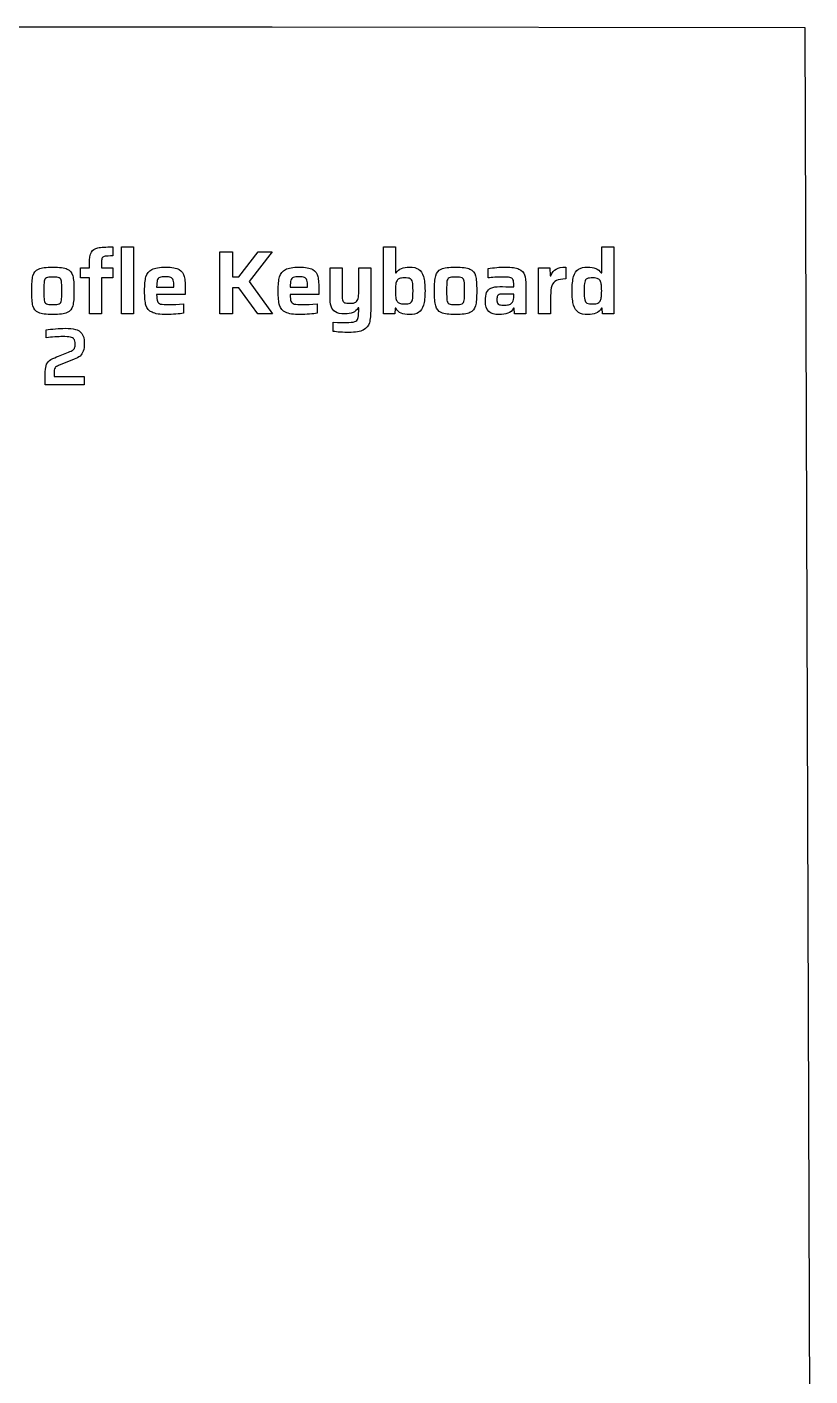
# Model space of a CAD drawing. Extents: x 24 to 169, y 31 to 271.
# Drawn here: x 129.9 to 160.5, y 213.7 to 266.5 of the extents above; entities that cross this region are included whole.
import ezdxf

# ---------------------------------------------------------------- set-up
doc = ezdxf.new("R2010")
doc.units = 0
doc.layers.get('0').update_dxf_attribs({"linetype": 'CONTINUOUS'})

msp = doc.modelspace()

# ---------------------------------------------------------------- linework, layer by layer
at = {"color": 5}
for p, q in [((139.436333, 266.450748), (119.329924, 266.452748)), ((160.284902, 266.422778), (139.436333, 266.450748)), ((160.473934, 208.998007), (160.284902, 266.422778))]:
    msp.add_line(p, q, dxfattribs=at)
at = {"color": 1}
for p, q in [((133.21349, 257.852935), (133.21349, 257.500158)), ((133.548628, 255.235338), (133.548628, 257.856463)), ((133.548628, 257.856463), (134.021349, 257.856463)), ((134.021349, 257.856463), (134.021349, 255.235338)), ((137.393874, 255.235338), (137.393874, 257.662436)), ((137.393874, 257.662436), (137.894813, 257.662436)), ((137.894813, 257.662436), (137.894813, 256.688775)), ((138.138229, 256.688775), (138.889644, 257.662436)), ((139.4435, 257.662436), (138.540395, 256.505331)), ((138.889644, 257.662436), (139.4435, 257.662436)), ((143.793216, 255.235338), (143.793216, 257.856463)), ((143.793216, 257.856463), (144.26241, 257.856463)), ((144.26241, 257.856463), (144.26241, 256.836941)), ((152.326845, 256.836941), (152.326845, 257.856463)), ((152.326845, 257.856463), (152.796038, 257.856463)), ((152.796038, 257.856463), (152.796038, 255.235338)), ((131.95408, 256.646442), (131.95408, 257.034496)), ((131.95408, 257.034496), (132.299801, 257.034496)), ((132.299801, 257.034496), (132.299801, 257.189718)), ((132.768994, 257.267326), (132.768994, 257.034496)), ((132.768994, 257.034496), (133.21349, 257.034496)), ((133.21349, 257.034496), (133.21349, 256.646442)), ((141.704788, 255.930309), (141.704788, 257.034496)), ((141.704788, 257.034496), (142.173981, 257.034496)), ((142.173981, 257.034496), (142.173981, 256.103166)), ((142.826615, 256.120804), (142.826615, 257.034496)), ((142.826615, 257.034496), (143.295808, 257.034496)), ((143.295808, 257.034496), (143.295808, 255.439949)), ((147.888937, 256.642914), (147.888937, 257.006274)), ((149.860953, 257.034496), (150.30192, 257.034496)), ((149.860953, 255.235338), (149.860953, 257.034496)), ((150.30192, 257.034496), (150.316031, 256.724053)), ((150.919279, 257.062719), (150.919279, 256.600581)), ((132.299801, 256.646442), (131.95408, 256.646442)), ((132.299801, 255.235338), (132.299801, 256.646442)), ((133.21349, 256.646442), (132.768994, 256.646442)), ((132.768994, 256.646442), (132.768994, 255.235338)), ((135.273696, 256.688775), (135.273696, 256.688775)), ((137.894813, 256.688775), (138.138229, 256.688775)), ((138.540395, 256.505331), (139.454083, 255.235338)), ((140.498295, 256.688775), (140.498295, 256.688775)), ((144.26241, 256.836941), (144.287104, 256.836941)), ((150.316031, 256.724053), (150.344253, 256.724053)), ((152.30215, 256.836941), (152.326845, 256.836941)), ((134.92445, 256.283082), (135.601778, 256.283082)), ((136.046277, 255.993808), (134.92445, 255.993808)), ((136.046277, 256.131388), (136.046277, 255.993808)), ((138.138229, 256.25486), (137.894813, 256.25486)), ((137.894813, 256.25486), (137.894813, 255.235338)), ((138.875533, 255.235338), (138.138229, 256.25486)), ((140.149046, 256.283082), (140.826378, 256.283082)), ((141.270873, 255.993808), (140.149046, 255.993808)), ((141.270873, 256.131388), (141.270873, 255.993808)), ((148.894348, 256.011447), (148.471016, 256.011447)), ((148.894348, 256.28661), (148.894348, 256.353637)), ((148.894348, 255.955003), (148.894348, 256.011447)), ((149.363541, 256.332471), (149.363541, 255.235338)), ((150.330142, 255.940892), (150.330142, 255.235338)), ((130.867538, 255.595171), (130.867538, 255.595171)), ((135.975721, 255.623393), (135.975721, 255.26356)), ((141.200321, 255.623393), (141.200321, 255.26356)), ((142.826615, 255.468171), (142.801921, 255.468171)), ((142.826615, 255.341171), (142.826615, 255.468171)), ((144.248298, 255.457588), (144.234187, 255.235338)), ((144.272993, 255.457588), (144.248298, 255.457588)), ((144.6046, 255.623393), (144.6046, 255.623393)), ((146.615424, 255.595171), (146.615424, 255.595171)), ((148.538043, 255.577532), (148.538043, 255.577532)), ((148.908459, 255.45406), (148.883764, 255.45406)), ((148.92257, 255.235338), (148.908459, 255.45406)), ((151.988179, 255.623393), (151.988179, 255.623393)), ((152.344484, 255.457588), (152.316261, 255.457588)), ((152.358595, 255.235338), (152.344484, 255.457588)), ((130.867538, 255.207116), (130.867538, 255.207116)), ((132.768994, 255.235338), (132.299801, 255.235338)), ((134.021349, 255.235338), (133.548628, 255.235338)), ((137.894813, 255.235338), (137.393874, 255.235338)), ((139.454083, 255.235338), (138.875533, 255.235338)), ((141.831788, 254.547427), (141.831788, 254.907256)), ((144.234187, 255.235338), (143.793216, 255.235338)), ((144.805682, 255.207116), (144.805682, 255.207116)), ((146.615424, 255.207116), (146.615424, 255.207116)), ((148.315797, 255.207116), (148.315797, 255.207116)), ((149.363541, 255.235338), (148.92257, 255.235338)), ((150.330142, 255.235338), (149.860953, 255.235338)), ((151.7871, 255.207116), (151.7871, 255.207116)), ((152.796038, 255.235338), (152.358595, 255.235338)), ((130.610533, 254.301623), (130.610533, 254.606422)), ((142.442088, 254.508622), (142.442088, 254.508622)), ((131.70273, 253.46025), (131.089957, 253.215776)), ((130.566083, 252.460128), (130.566083, 252.736352)), ((130.915332, 252.895102), (130.915332, 252.787152)), ((130.915332, 252.787152), (132.096429, 252.787152)), ((132.096429, 252.787152), (132.096429, 252.460128)), ((132.096429, 252.460128), (130.566083, 252.460128))]:
    msp.add_line(p, q, dxfattribs=at)
for points in [[(132.299801, 257.189718), (132.299801, 257.403734), (132.324496, 257.555427), (132.373884, 257.644797)], [(132.373884, 257.644797), (132.423273, 257.736519), (132.506764, 257.794139), (132.624356, 257.817657)], [(132.624356, 257.817657), (132.741948, 257.841176), (132.938326, 257.852935), (133.21349, 257.852935)], [(132.797217, 257.426075), (132.778402, 257.395501), (132.768994, 257.342585), (132.768994, 257.267326)], [(132.913629, 257.486047), (132.857187, 257.47664), (132.818383, 257.456649), (132.797217, 257.426075)], [(133.21349, 257.500158), (133.072379, 257.500158), (132.972426, 257.495455), (132.913629, 257.486047)], [(130.087901, 256.724053), (130.120827, 256.846349), (130.193734, 256.933367), (130.306623, 256.985108)], [(130.306623, 256.985108), (130.419512, 257.036848), (130.606483, 257.062719), (130.867538, 257.062719)], [(130.867538, 257.062719), (131.128591, 257.062719), (131.315561, 257.036848), (131.42845, 256.985108)], [(131.42845, 256.985108), (131.541338, 256.933367), (131.61307, 256.846349), (131.643643, 256.724053)], [(134.508173, 256.68172), (134.545803, 256.808719), (134.622238, 256.903969), (134.737478, 256.967469)], [(134.737478, 256.967469), (134.855071, 257.030969), (135.036162, 257.062719), (135.280751, 257.062719)], [(135.280751, 257.062719), (135.520639, 257.062719), (135.694676, 257.030969), (135.802861, 256.967469)], [(135.802861, 256.967469), (135.911046, 256.906321), (135.978073, 256.814599), (136.003944, 256.692303)], [(139.732773, 256.68172), (139.770403, 256.808719), (139.846838, 256.903969), (139.962078, 256.967469)], [(139.962078, 256.967469), (140.079668, 257.030969), (140.260759, 257.062719), (140.505351, 257.062719)], [(140.505351, 257.062719), (140.745239, 257.062719), (140.919276, 257.030969), (141.02746, 256.967469)], [(141.02746, 256.967469), (141.135645, 256.906321), (141.202672, 256.814599), (141.22854, 256.692303)], [(144.287104, 256.836941), (144.338845, 256.921608), (144.408224, 256.980404), (144.495242, 257.01333)], [(144.495242, 257.01333), (144.582258, 257.046256), (144.689266, 257.062719), (144.816266, 257.062719)], [(144.816266, 257.062719), (144.966784, 257.062719), (145.084376, 257.034496), (145.169042, 256.978052)], [(145.169042, 256.978052), (145.256061, 256.921608), (145.31956, 256.826358), (145.359542, 256.692303)], [(145.835787, 256.724053), (145.868713, 256.846349), (145.94162, 256.933367), (146.054509, 256.985108)], [(146.054509, 256.985108), (146.167397, 257.036848), (146.354369, 257.062719), (146.615424, 257.062719)], [(146.615424, 257.062719), (146.876476, 257.062719), (147.063447, 257.036848), (147.176335, 256.985108)], [(147.176335, 256.985108), (147.289224, 256.933367), (147.360955, 256.846349), (147.391529, 256.724053)], [(147.888937, 257.006274), (148.107659, 257.043904), (148.335787, 257.062719), (148.573321, 257.062719)], [(148.573321, 257.062719), (148.803802, 257.062719), (148.975486, 257.036848), (149.088375, 256.985108)], [(149.088375, 256.985108), (149.201264, 256.935719), (149.275347, 256.86046), (149.310624, 256.759331)], [(150.344253, 256.724053), (150.388938, 256.851052), (150.457142, 256.939247), (150.548864, 256.988635)], [(150.548864, 256.988635), (150.640586, 257.038024), (150.764058, 257.062719), (150.919279, 257.062719)], [(151.229712, 256.692303), (151.269694, 256.826358), (151.333194, 256.921608), (151.420212, 256.978052)], [(151.420212, 256.978052), (151.50723, 257.034496), (151.625998, 257.062719), (151.776517, 257.062719)], [(151.776517, 257.062719), (151.903514, 257.062719), (152.009346, 257.046256), (152.094012, 257.01333)], [(152.094012, 257.01333), (152.18103, 256.982756), (152.25041, 256.92396), (152.30215, 256.836941)], [(130.04204, 256.138443), (130.04204, 256.408906), (130.057327, 256.604109), (130.087901, 256.724053)], [(130.528872, 256.508859), (130.519465, 256.445359), (130.514761, 256.321887), (130.514761, 256.138443)], [(130.613539, 256.639386), (130.568854, 256.61822), (130.540632, 256.574711), (130.528872, 256.508859)], [(130.867538, 256.674664), (130.745242, 256.674664), (130.660576, 256.662905), (130.613539, 256.639386)], [(131.118006, 256.639386), (131.073321, 256.662905), (130.989832, 256.674664), (130.867538, 256.674664)], [(131.202672, 256.508859), (131.193265, 256.574711), (131.165043, 256.61822), (131.118006, 256.639386)], [(131.220311, 256.138443), (131.220311, 256.321887), (131.214432, 256.445359), (131.202672, 256.508859)], [(131.643643, 256.724053), (131.676569, 256.604109), (131.693032, 256.408906), (131.693032, 256.138443)], [(134.455257, 256.131388), (134.455257, 256.373628), (134.472896, 256.557072), (134.508173, 256.68172)], [(134.949144, 256.547664), (134.935033, 256.493572), (134.926802, 256.405378), (134.92445, 256.283082)], [(135.044394, 256.657025), (134.997357, 256.63821), (134.965607, 256.601757), (134.949144, 256.547664)], [(135.273696, 256.688775), (135.167865, 256.688775), (135.091431, 256.678192), (135.044394, 256.657025)], [(135.478306, 256.660553), (135.433621, 256.679368), (135.365418, 256.688775), (135.273696, 256.688775)], [(135.573556, 256.551192), (135.554741, 256.607636), (135.522991, 256.64409), (135.478306, 256.660553)], [(135.601778, 256.283082), (135.601778, 256.405378), (135.592371, 256.494748), (135.573556, 256.551192)], [(136.003944, 256.692303), (136.032166, 256.572359), (136.046277, 256.385387), (136.046277, 256.131388)], [(139.679857, 256.131388), (139.679857, 256.373628), (139.697495, 256.557072), (139.732773, 256.68172)], [(140.173741, 256.547664), (140.15963, 256.493572), (140.151398, 256.405378), (140.149046, 256.283082)], [(140.26899, 256.657025), (140.221953, 256.63821), (140.190203, 256.601757), (140.173741, 256.547664)], [(140.498295, 256.688775), (140.392462, 256.688775), (140.316027, 256.678192), (140.26899, 256.657025)], [(140.702906, 256.660553), (140.658221, 256.679368), (140.590017, 256.688775), (140.498295, 256.688775)], [(140.798156, 256.551192), (140.779341, 256.607636), (140.747591, 256.64409), (140.702906, 256.660553)], [(140.826378, 256.283082), (140.826378, 256.405378), (140.81697, 256.494748), (140.798156, 256.551192)], [(141.22854, 256.692303), (141.256762, 256.572359), (141.270873, 256.385387), (141.270873, 256.131388)], [(144.272993, 256.385387), (144.265937, 256.321887), (144.26241, 256.238397), (144.26241, 256.134916)], [(144.325909, 256.537081), (144.300039, 256.499452), (144.2824, 256.448887), (144.272993, 256.385387)], [(144.424687, 256.61822), (144.382354, 256.601757), (144.349428, 256.574711), (144.325909, 256.537081)], [(144.6046, 256.642914), (144.529343, 256.642914), (144.469372, 256.634683), (144.424687, 256.61822)], [(144.837432, 256.611164), (144.792747, 256.632331), (144.715136, 256.642914), (144.6046, 256.642914)], [(144.925626, 256.477109), (144.911515, 256.545313), (144.882117, 256.589998), (144.837432, 256.611164)], [(144.950321, 256.134916), (144.950321, 256.297193), (144.942089, 256.411257), (144.925626, 256.477109)], [(145.359542, 256.692303), (145.399523, 256.5606), (145.419514, 256.374804), (145.419514, 256.134916)], [(145.789926, 256.138443), (145.789926, 256.408906), (145.805213, 256.604109), (145.835787, 256.724053)], [(146.276758, 256.508859), (146.267351, 256.445359), (146.262647, 256.321887), (146.262647, 256.138443)], [(146.361424, 256.639386), (146.316739, 256.61822), (146.288517, 256.574711), (146.276758, 256.508859)], [(146.615424, 256.674664), (146.493128, 256.674664), (146.408461, 256.662905), (146.361424, 256.639386)], [(146.865892, 256.639386), (146.821207, 256.662905), (146.737717, 256.674664), (146.615424, 256.674664)], [(146.950558, 256.508859), (146.941151, 256.574711), (146.912929, 256.61822), (146.865892, 256.639386)], [(146.968197, 256.138443), (146.968197, 256.321887), (146.962317, 256.445359), (146.950558, 256.508859)], [(147.391529, 256.724053), (147.424455, 256.604109), (147.440918, 256.408906), (147.440918, 256.138443)], [(148.146464, 256.664081), (148.03828, 256.657025), (147.952437, 256.64997), (147.888937, 256.642914)], [(148.418099, 256.674664), (148.345194, 256.674664), (148.254649, 256.671136), (148.146464, 256.664081)], [(148.735598, 256.657025), (148.67445, 256.668784), (148.568617, 256.674664), (148.418099, 256.674664)], [(148.85907, 256.575887), (148.837903, 256.61822), (148.796746, 256.645266), (148.735598, 256.657025)], [(148.894348, 256.353637), (148.894348, 256.45947), (148.882588, 256.533553), (148.85907, 256.575887)], [(149.310624, 256.759331), (149.345902, 256.660553), (149.363541, 256.518266), (149.363541, 256.332471)], [(150.559447, 256.537081), (150.474781, 256.4971), (150.414809, 256.430072), (150.379531, 256.335998)], [(150.919279, 256.600581), (150.764058, 256.600581), (150.644114, 256.579414), (150.559447, 256.537081)], [(151.16974, 256.131388), (151.16974, 256.371276), (151.189731, 256.558248), (151.229712, 256.692303)], [(151.663628, 256.480637), (151.649517, 256.414785), (151.642461, 256.299545), (151.642461, 256.134916)], [(151.751822, 256.611164), (151.707137, 256.589998), (151.677739, 256.546489), (151.663628, 256.480637)], [(151.988179, 256.642914), (151.877645, 256.642914), (151.798859, 256.632331), (151.751822, 256.611164)], [(152.182206, 256.607636), (152.137521, 256.631155), (152.072845, 256.642914), (151.988179, 256.642914)], [(152.284512, 256.498276), (152.263345, 256.550016), (152.229243, 256.58647), (152.182206, 256.607636)], [(152.316261, 256.353637), (152.311558, 256.410081), (152.300974, 256.458294), (152.284512, 256.498276)], [(130.087901, 255.54931), (130.057327, 255.671606), (130.04204, 255.867983), (130.04204, 256.138443)], [(130.514761, 256.138443), (130.514761, 255.955002), (130.519465, 255.830355), (130.528872, 255.764503)], [(131.202672, 255.764503), (131.214432, 255.830355), (131.220311, 255.955002), (131.220311, 256.138443)], [(131.693032, 256.138443), (131.693032, 255.867983), (131.676569, 255.671606), (131.643643, 255.54931)], [(134.508173, 255.570476), (134.472896, 255.695124), (134.455257, 255.882095), (134.455257, 256.131388)], [(134.92445, 255.993808), (134.92445, 255.866809), (134.933857, 255.777439), (134.952672, 255.725698)], [(139.732773, 255.570476), (139.697495, 255.695124), (139.679857, 255.882095), (139.679857, 256.131388)], [(140.149046, 255.993808), (140.149046, 255.866809), (140.158454, 255.777439), (140.177268, 255.725698)], [(141.747122, 255.531671), (141.718899, 255.630448), (141.704788, 255.763328), (141.704788, 255.930309)], [(142.173981, 256.103166), (142.173981, 255.95265), (142.179861, 255.847994), (142.19162, 255.789198)], [(142.801921, 255.835059), (142.818384, 255.898559), (142.826615, 255.993807), (142.826615, 256.120804)], [(144.26241, 256.134916), (144.26241, 256.031437), (144.265937, 255.947947), (144.272993, 255.884448)], [(144.272993, 255.884448), (144.2824, 255.820948), (144.300039, 255.769207), (144.325909, 255.729226)], [(144.925626, 255.78567), (144.942089, 255.853874), (144.950321, 255.970289), (144.950321, 256.134916)], [(145.419514, 256.134916), (145.419514, 255.89503), (145.399523, 255.708059), (145.359542, 255.574004)], [(145.835787, 255.54931), (145.805213, 255.671606), (145.789926, 255.867983), (145.789926, 256.138443)], [(146.262647, 256.138443), (146.262647, 255.955002), (146.267351, 255.830355), (146.276758, 255.764503)], [(146.950558, 255.764503), (146.962317, 255.830355), (146.968197, 255.955002), (146.968197, 256.138443)], [(147.440918, 256.138443), (147.440918, 255.867983), (147.424455, 255.671606), (147.391529, 255.54931)], [(147.779577, 255.739809), (147.779577, 255.88092), (147.796039, 255.991455), (147.828965, 256.071416)], [(147.828965, 256.071416), (147.861891, 256.151378), (147.918335, 256.208999), (147.998298, 256.244276)], [(147.998298, 256.244276), (148.080613, 256.281906), (148.195853, 256.300721), (148.344019, 256.300721)], [(148.24877, 255.933836), (148.23701, 255.903262), (148.231131, 255.85505), (148.231131, 255.789198)], [(148.315797, 255.993808), (148.282871, 255.984401), (148.260529, 255.96441), (148.24877, 255.933836)], [(148.471016, 256.011447), (148.400463, 256.011447), (148.348723, 256.005568), (148.315797, 255.993808)], [(148.344019, 256.300721), (148.466313, 256.300721), (148.649756, 256.296017), (148.894348, 256.28661)], [(148.841431, 255.69042), (148.876709, 255.746865), (148.894348, 255.835059), (148.894348, 255.955003)], [(150.379531, 256.335998), (150.346605, 256.241925), (150.330142, 256.110222), (150.330142, 255.940892)], [(151.229712, 255.570476), (151.189731, 255.704531), (151.16974, 255.891502), (151.16974, 256.131388)], [(151.642461, 256.134916), (151.642461, 255.970289), (151.649517, 255.853874), (151.663628, 255.78567)], [(152.284512, 255.764503), (152.300974, 255.804485), (152.311558, 255.853874), (152.316261, 255.91267)], [(152.326845, 256.134916), (152.326845, 256.224286), (152.323317, 256.297193), (152.316261, 256.353637)], [(152.316261, 255.91267), (152.323317, 255.971466), (152.326845, 256.045548), (152.326845, 256.134916)], [(130.306623, 255.284727), (130.193734, 255.338819), (130.120827, 255.427014), (130.087901, 255.54931)], [(130.528872, 255.764503), (130.540632, 255.698652), (130.568854, 255.653967), (130.613539, 255.630448)], [(130.613539, 255.630448), (130.660576, 255.60693), (130.745242, 255.595171), (130.867538, 255.595171)], [(130.867538, 255.595171), (130.989832, 255.595171), (131.073321, 255.60693), (131.118006, 255.630448)], [(131.118006, 255.630448), (131.165043, 255.653967), (131.193265, 255.698652), (131.202672, 255.764503)], [(131.643643, 255.54931), (131.61307, 255.427014), (131.540162, 255.338819), (131.424922, 255.284727)], [(134.744534, 255.29531), (134.622238, 255.354106), (134.543451, 255.445828), (134.508173, 255.570476)], [(134.952672, 255.725698), (134.971487, 255.673957), (135.01382, 255.63868), (135.079672, 255.619865)], [(135.079672, 255.619865), (135.145521, 255.603402), (135.261936, 255.595171), (135.428917, 255.595171)], [(135.428917, 255.595171), (135.567676, 255.595171), (135.749944, 255.604578), (135.975721, 255.623393)], [(139.969134, 255.29531), (139.846838, 255.354106), (139.768051, 255.445828), (139.732773, 255.570476)], [(140.177268, 255.725698), (140.196083, 255.673957), (140.238416, 255.63868), (140.304268, 255.619865)], [(140.304268, 255.619865), (140.37012, 255.603402), (140.486536, 255.595171), (140.653517, 255.595171)], [(140.653517, 255.595171), (140.792276, 255.595171), (140.974544, 255.604578), (141.200321, 255.623393)], [(141.912927, 255.309421), (141.830612, 255.361162), (141.775344, 255.435245), (141.747122, 255.531671)], [(142.19162, 255.789198), (142.205731, 255.730402), (142.232776, 255.691596), (142.272755, 255.672781)], [(142.272755, 255.672781), (142.315089, 255.656319), (142.38682, 255.648087), (142.487949, 255.648087)], [(142.487949, 255.648087), (142.589079, 255.648087), (142.663162, 255.663374), (142.710199, 255.693948)], [(142.801921, 255.468171), (142.757236, 255.385856), (142.691384, 255.325884), (142.604366, 255.288255)], [(142.710199, 255.693948), (142.757236, 255.724522), (142.78781, 255.771559), (142.801921, 255.835059)], [(142.798393, 255.048367), (142.817208, 255.104811), (142.826615, 255.202412), (142.826615, 255.341171)], [(143.295808, 255.439949), (143.295808, 255.195357), (143.278169, 255.010737), (143.242892, 254.886089)], [(144.484659, 255.260033), (144.392937, 255.29531), (144.322382, 255.361162), (144.272993, 255.457588)], [(144.325909, 255.729226), (144.349428, 255.691596), (144.382354, 255.66455), (144.424687, 255.648087)], [(144.424687, 255.648087), (144.469372, 255.631624), (144.529343, 255.623393), (144.6046, 255.623393)], [(144.6046, 255.623393), (144.715136, 255.623393), (144.792747, 255.633976), (144.837432, 255.655143)], [(144.837432, 255.655143), (144.882117, 255.676309), (144.911515, 255.719818), (144.925626, 255.78567)], [(145.359542, 255.574004), (145.31956, 255.439949), (145.254885, 255.344699), (145.165515, 255.288255)], [(146.054509, 255.284727), (145.94162, 255.338819), (145.868713, 255.427014), (145.835787, 255.54931)], [(146.276758, 255.764503), (146.288517, 255.698652), (146.316739, 255.653967), (146.361424, 255.630448)], [(146.361424, 255.630448), (146.408461, 255.60693), (146.493128, 255.595171), (146.615424, 255.595171)], [(146.615424, 255.595171), (146.737717, 255.595171), (146.821207, 255.60693), (146.865892, 255.630448)], [(146.865892, 255.630448), (146.912929, 255.653967), (146.941151, 255.698652), (146.950558, 255.764503)], [(147.391529, 255.54931), (147.360955, 255.427014), (147.288048, 255.338819), (147.172808, 255.284727)], [(147.910104, 255.330588), (147.823086, 255.412903), (147.779577, 255.54931), (147.779577, 255.739809)], [(148.315797, 255.207116), (148.134705, 255.207116), (147.999474, 255.248273), (147.910104, 255.330588)], [(148.231131, 255.789198), (148.231131, 255.725698), (148.238186, 255.679837), (148.252297, 255.651615)], [(148.252297, 255.651615), (148.26876, 255.623393), (148.296983, 255.603402), (148.336964, 255.591643)], [(148.336964, 255.591643), (148.379295, 255.582235), (148.446321, 255.577532), (148.538043, 255.577532)], [(148.538043, 255.577532), (148.615654, 255.577532), (148.677978, 255.585763), (148.725015, 255.602226)], [(148.883764, 255.45406), (148.829672, 255.355282), (148.753237, 255.289431), (148.65446, 255.256505)], [(148.725015, 255.602226), (148.774404, 255.621041), (148.813209, 255.650439), (148.841431, 255.69042)], [(151.42374, 255.288255), (151.336721, 255.344699), (151.272046, 255.438773), (151.229712, 255.570476)], [(151.663628, 255.78567), (151.677739, 255.719818), (151.707137, 255.676309), (151.751822, 255.655143)], [(151.751822, 255.655143), (151.798859, 255.633976), (151.877645, 255.623393), (151.988179, 255.623393)], [(151.988179, 255.623393), (152.072845, 255.623393), (152.137521, 255.633976), (152.182206, 255.655143)], [(152.316261, 255.457588), (152.266873, 255.363514), (152.196317, 255.297662), (152.104595, 255.260033)], [(152.182206, 255.655143), (152.226891, 255.678661), (152.260993, 255.715115), (152.284512, 255.764503)], [(130.867538, 255.207116), (130.608835, 255.207116), (130.421863, 255.232986), (130.306623, 255.284727)], [(131.424922, 255.284727), (131.312033, 255.232986), (131.126239, 255.207116), (130.867538, 255.207116)], [(135.319557, 255.207116), (135.058504, 255.207116), (134.86683, 255.236514), (134.744534, 255.29531)], [(135.679389, 255.224755), (135.557093, 255.212996), (135.437149, 255.207116), (135.319557, 255.207116)], [(135.975721, 255.26356), (135.900462, 255.247097), (135.801685, 255.234162), (135.679389, 255.224755)], [(140.544156, 255.207116), (140.283101, 255.207116), (140.091427, 255.236514), (139.969134, 255.29531)], [(140.903989, 255.224755), (140.781693, 255.212996), (140.661748, 255.207116), (140.544156, 255.207116)], [(141.200321, 255.26356), (141.125062, 255.247097), (141.026285, 255.234162), (140.903989, 255.224755)], [(141.831788, 254.907256), (142.078732, 254.9002), (142.245712, 254.896673), (142.332728, 254.896673)], [(142.272755, 255.23181), (142.115184, 255.23181), (141.995241, 255.257681), (141.912927, 255.309421)], [(142.604366, 255.288255), (142.519699, 255.250625), (142.409162, 255.23181), (142.272755, 255.23181)], [(142.332728, 254.896673), (142.492653, 254.896673), (142.605542, 254.908432), (142.671393, 254.93195)], [(142.671393, 254.93195), (142.739597, 254.953117), (142.78193, 254.991922), (142.798393, 255.048367)], [(143.242892, 254.886089), (143.207614, 254.761444), (143.128827, 254.667371), (143.006531, 254.603871)], [(144.805682, 255.207116), (144.683386, 255.207116), (144.576379, 255.224755), (144.484659, 255.260033)], [(145.165515, 255.288255), (145.078496, 255.234162), (144.958552, 255.207116), (144.805682, 255.207116)], [(146.615424, 255.207116), (146.356721, 255.207116), (146.169749, 255.232986), (146.054509, 255.284727)], [(147.172808, 255.284727), (147.059919, 255.232986), (146.874124, 255.207116), (146.615424, 255.207116)], [(148.65446, 255.256505), (148.555682, 255.223579), (148.442795, 255.207116), (148.315797, 255.207116)], [(151.7871, 255.207116), (151.63423, 255.207116), (151.51311, 255.234162), (151.42374, 255.288255)], [(152.104595, 255.260033), (152.012873, 255.224755), (151.907042, 255.207116), (151.7871, 255.207116)], [(130.610533, 254.606422), (130.7079, 254.623355), (130.826433, 254.638172), (130.966132, 254.650872)], [(130.947082, 254.333373), (130.828549, 254.324906), (130.716366, 254.314323), (130.610533, 254.301623)], [(131.232831, 254.346073), (131.160865, 254.346073), (131.065615, 254.341839), (130.947082, 254.333373)], [(130.966132, 254.650872), (131.105832, 254.663572), (131.23389, 254.669922), (131.350306, 254.669922)], [(131.550331, 254.327023), (131.482597, 254.339723), (131.376764, 254.346073), (131.232831, 254.346073)], [(131.350306, 254.669922), (131.511172, 254.669922), (131.643464, 254.656163), (131.74718, 254.628647)], [(131.693205, 254.247648), (131.665689, 254.287864), (131.618064, 254.314323), (131.550331, 254.327023)], [(131.74718, 254.628647), (131.853013, 254.603247), (131.937679, 254.548214), (132.001179, 254.463547)], [(132.001179, 254.463547), (132.064679, 254.378881), (132.096429, 254.253998), (132.096429, 254.088898)], [(142.110482, 254.519205), (141.997593, 254.52626), (141.904695, 254.535668), (141.831788, 254.547427)], [(142.442088, 254.508622), (142.333903, 254.508622), (142.223368, 254.512149), (142.110482, 254.519205)], [(143.006531, 254.603871), (142.886587, 254.540372), (142.698439, 254.508622), (142.442088, 254.508622)], [(130.947082, 253.520575), (131.126998, 253.596775), (131.304798, 253.668741), (131.480481, 253.736474)], [(131.480481, 253.736474), (131.55668, 253.768224), (131.611714, 253.795741), (131.64558, 253.819024)], [(131.64558, 253.819024), (131.681563, 253.844424), (131.705905, 253.874057), (131.718605, 253.907924)], [(131.737655, 254.060323), (131.737655, 254.147107), (131.722838, 254.209548), (131.693205, 254.247648)], [(131.718605, 253.907924), (131.731305, 253.943907), (131.737655, 253.994707), (131.737655, 254.060323)], [(132.055154, 253.777749), (132.027638, 253.699433), (131.986363, 253.635933), (131.931329, 253.58725)], [(132.096429, 254.088898), (132.096429, 253.959782), (132.082671, 253.856066), (132.055154, 253.777749)], [(130.588308, 253.142751), (130.603125, 253.231651), (130.636991, 253.304676), (130.689908, 253.361825)], [(130.689908, 253.361825), (130.742824, 253.421092), (130.828549, 253.474008), (130.947082, 253.520575)], [(131.089957, 253.215776), (131.022224, 253.190376), (130.976715, 253.159684), (130.953432, 253.123701)], [(131.931329, 253.58725), (131.876296, 253.540683), (131.800096, 253.49835), (131.70273, 253.46025)], [(130.566083, 252.736352), (130.566083, 252.918385), (130.573492, 253.053851), (130.588308, 253.142751)], [(130.921682, 253.037976), (130.917449, 253.00411), (130.915332, 252.956485), (130.915332, 252.895102)], [(130.953432, 253.123701), (130.938616, 253.100418), (130.928032, 253.071843), (130.921682, 253.037976)]]:
    msp.add_open_spline(points, degree=3, dxfattribs=at)

doc.saveas('drawing.dxf')
